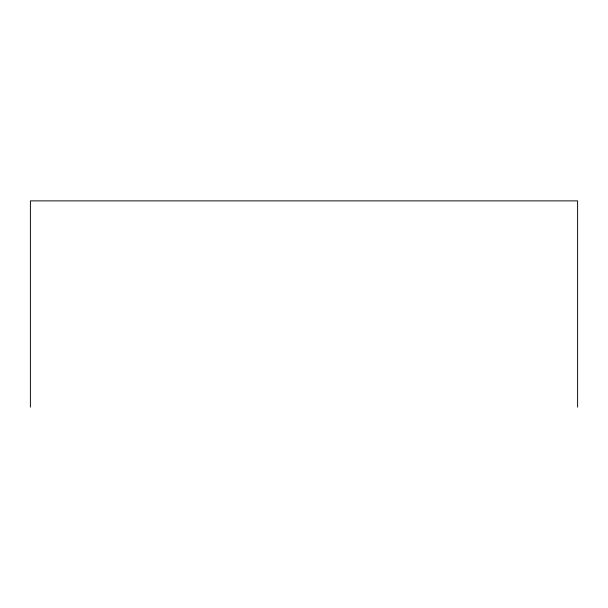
<?xml version="1.0" encoding="UTF-8"?>
<svg xmlns="http://www.w3.org/2000/svg" width="608" height="608" viewBox="0 0 608 608"><rect width="100%" height="100%" fill="white"/><g stroke="black" fill="none" stroke-linecap="round" stroke-linejoin="round"><path stroke-width="0.91" d="M577.6 407.124L577.6 200.876L30.4 200.876L30.4 407.124"/></g></svg>
